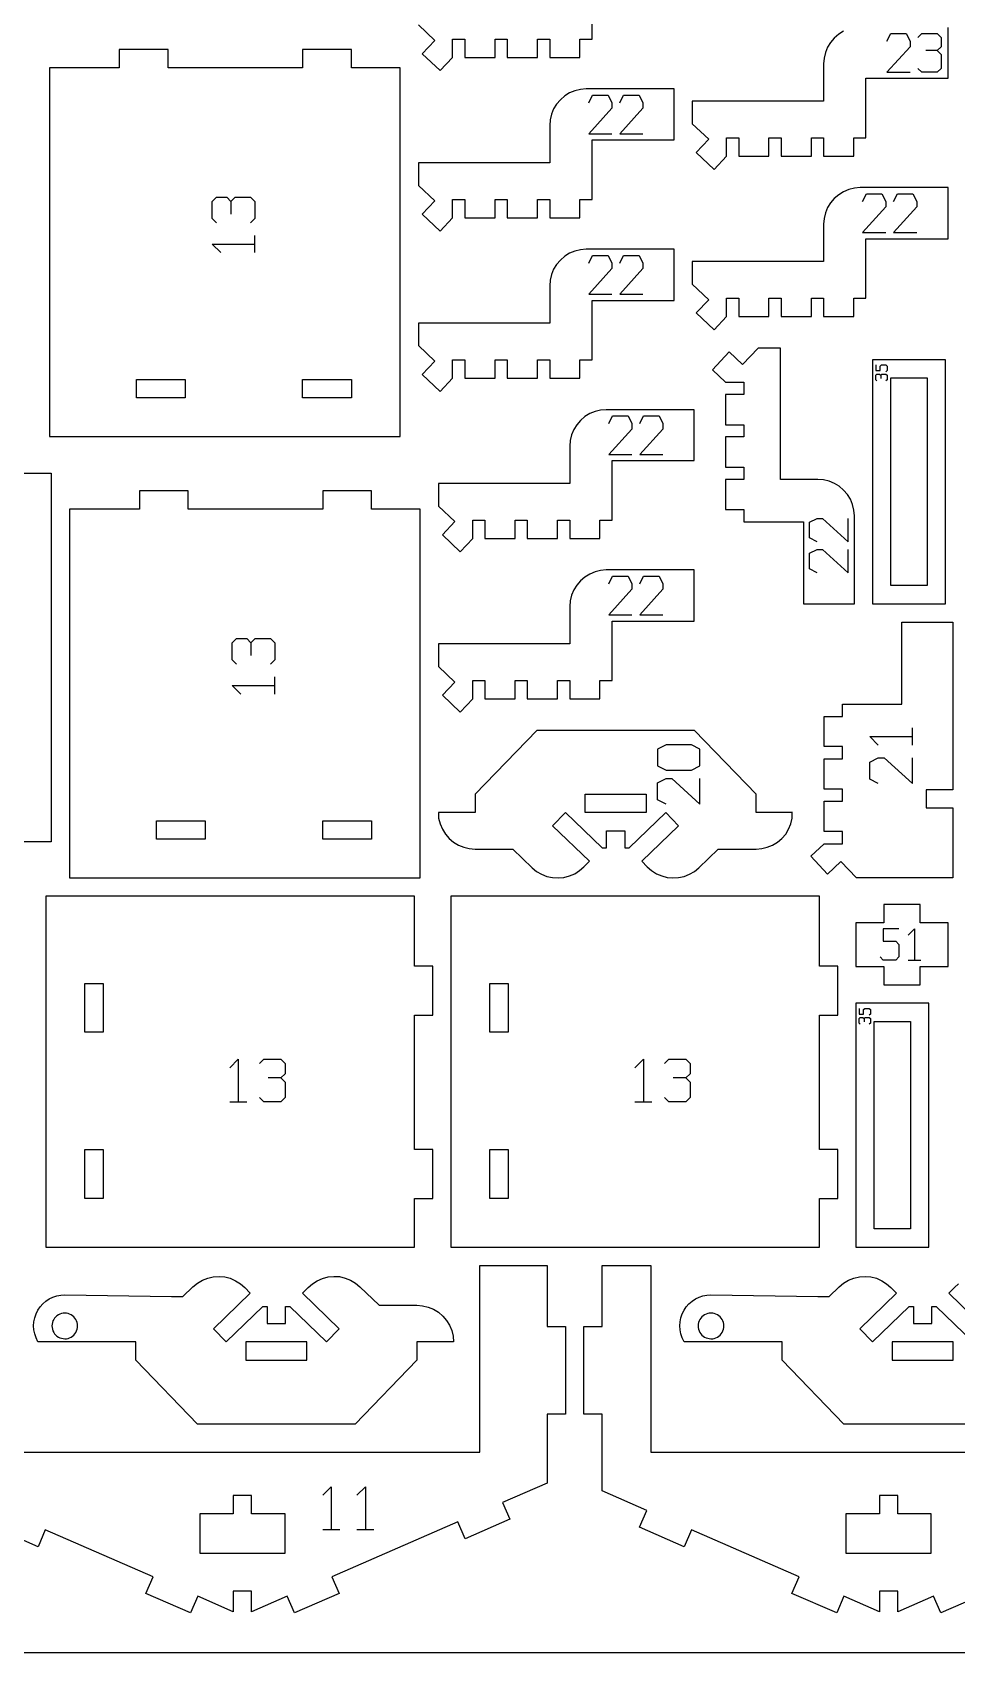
# Model space of a CAD drawing. Header units: millimetres. Extents: x 0 to 450, y 0 to 450.
# Drawn here: x 128.1 to 279.8, y 0 to 265.7 of the extents above; entities that cross this region are included whole.
import ezdxf

# ---------------------------------------------------------------- set-up
doc = ezdxf.new("R2010")
doc.units = ezdxf.units.MM
for name, color, linetype in [('CUT', 1, 'Continuous'), ('ENGRAVE', 5, 'Continuous'), ('SHEET', 8, 'Continuous')]:
    doc.layers.add(name, color=color, linetype=linetype)

msp = doc.modelspace()

# ---------------------------------------------------------------- linework, layer by layer
at = {"layer": 'CUT'}
for p, q in [((219.96, 264.61), (219.96, 274.36)), ((191.46, 266.92), (194.17, 264.35)), ((261.23, 265.88), (260.43, 265.39)), ((278.37, 258.17), (278.37, 266.53)), ((194.17, 264.35), (192.1, 262.18)), ((197.07, 264.61), (199.07, 264.61)), ((197.07, 261.61), (197.07, 264.61)), ((199.07, 264.61), (199.07, 261.61)), ((204.03, 261.61), (204.03, 264.61)), ((204.03, 264.61), (206.03, 264.61)), ((206.03, 264.61), (206.03, 261.61)), ((211, 264.61), (213, 264.61)), ((211, 261.61), (211, 264.61)), ((213, 264.61), (213, 261.61)), ((217.96, 264.61), (219.96, 264.61)), ((217.96, 261.61), (217.96, 264.61)), ((258.61, 263.26), (258.25, 262.39)), ((259.1, 264.06), (258.61, 263.26)), ((259.71, 264.78), (259.1, 264.06)), ((260.43, 265.39), (259.71, 264.78)), ((150.37, 262.9), (142.37, 262.9)), ((142.37, 262.9), (142.37, 259.89)), ((150.37, 259.89), (150.37, 262.9)), ((180.46, 262.9), (172.45, 262.9)), ((172.45, 262.9), (172.45, 259.89)), ((180.46, 259.89), (180.46, 262.9)), ((192.1, 262.18), (195.01, 259.43)), ((195.01, 259.43), (197.07, 261.61)), ((199.07, 261.61), (204.03, 261.61)), ((206.03, 261.61), (211, 261.61)), ((213, 261.61), (217.96, 261.61)), ((258.03, 261.47), (257.95, 260.53)), ((257.95, 260.53), (257.95, 254.42)), ((258.25, 262.39), (258.03, 261.47)), ((142.37, 259.89), (130.9, 259.89)), ((130.9, 259.89), (130.9, 199.42)), ((172.45, 259.89), (150.37, 259.89)), ((188.46, 259.89), (180.46, 259.89)), ((188.46, 199.42), (188.46, 259.89)), ((264.91, 248.42), (264.91, 258.17)), ((264.91, 258.17), (278.37, 258.17)), ((215.47, 255.28), (214.75, 254.67)), ((216.27, 255.77), (215.47, 255.28)), ((217.14, 256.13), (216.27, 255.77)), ((218.06, 256.35), (217.14, 256.13)), ((219, 256.43), (218.06, 256.35)), ((233.41, 256.43), (219, 256.43)), ((233.41, 248.06), (233.41, 256.43)), ((213.65, 253.15), (213.29, 252.28)), ((214.14, 253.95), (213.65, 253.15)), ((214.75, 254.67), (214.14, 253.95)), ((236.41, 254.42), (236.41, 250.73)), ((257.95, 254.42), (236.41, 254.42)), ((213.07, 251.36), (213, 250.42)), ((213, 250.42), (213, 244.31)), ((213.29, 252.28), (213.07, 251.36)), ((236.41, 250.73), (239.12, 248.17)), ((219.96, 248.06), (233.41, 248.06)), ((219.96, 238.31), (219.96, 248.06)), ((239.12, 248.17), (237.06, 245.99)), ((242.03, 245.42), (242.03, 248.42)), ((242.03, 248.42), (244.03, 248.42)), ((244.03, 248.42), (244.03, 245.42)), ((248.99, 245.42), (248.99, 248.42)), ((248.99, 248.42), (250.99, 248.42)), ((250.99, 248.42), (250.99, 245.42)), ((255.95, 245.42), (255.95, 248.42)), ((255.95, 248.42), (257.95, 248.42)), ((257.95, 248.42), (257.95, 245.42)), ((262.91, 245.42), (262.91, 248.42)), ((262.91, 248.42), (264.91, 248.42)), ((237.06, 245.99), (239.97, 243.24)), ((239.97, 243.24), (242.03, 245.42)), ((244.03, 245.42), (248.99, 245.42)), ((250.99, 245.42), (255.95, 245.42)), ((257.95, 245.42), (262.91, 245.42)), ((213, 244.31), (191.46, 244.31)), ((191.46, 244.31), (191.46, 240.62)), ((191.46, 240.62), (194.17, 238.06)), ((261.23, 239.58), (260.43, 239.09)), ((262.1, 239.94), (261.23, 239.58)), ((263.01, 240.16), (262.1, 239.94)), ((263.95, 240.24), (263.01, 240.16)), ((278.37, 240.24), (263.95, 240.24)), ((278.37, 231.87), (278.37, 240.24)), ((194.17, 238.06), (192.1, 235.88)), ((197.07, 238.31), (199.07, 238.31)), ((197.07, 235.31), (197.07, 238.31)), ((199.07, 238.31), (199.07, 235.31)), ((204.03, 238.31), (206.04, 238.31)), ((204.03, 235.31), (204.03, 238.31)), ((206.04, 238.31), (206.04, 235.31)), ((211, 238.31), (213, 238.31)), ((211, 235.31), (211, 238.31)), ((213, 238.31), (213, 235.31)), ((217.96, 238.31), (219.96, 238.31)), ((217.96, 235.31), (217.96, 238.31)), ((258.61, 236.96), (258.25, 236.09)), ((259.1, 237.76), (258.61, 236.96)), ((259.71, 238.48), (259.1, 237.76)), ((260.43, 239.09), (259.71, 238.48)), ((192.1, 235.88), (195.01, 233.13)), ((195.01, 233.13), (197.07, 235.31)), ((199.07, 235.31), (204.03, 235.31)), ((206.04, 235.31), (211, 235.31)), ((213, 235.31), (217.96, 235.31)), ((258.03, 235.18), (257.95, 234.24)), ((257.95, 234.24), (257.95, 228.12)), ((258.25, 236.09), (258.03, 235.18)), ((264.91, 231.87), (278.37, 231.87)), ((264.91, 222.12), (264.91, 231.87)), ((215.47, 228.98), (214.75, 228.37)), ((216.27, 229.48), (215.47, 228.98)), ((217.14, 229.84), (216.27, 229.48)), ((218.06, 230.06), (217.14, 229.84)), ((219, 230.13), (218.06, 230.06)), ((233.41, 230.13), (219, 230.13)), ((233.41, 221.76), (233.41, 230.13)), ((213.29, 225.98), (213.07, 225.07)), ((213.65, 226.85), (213.29, 225.98)), ((214.14, 227.66), (213.65, 226.85)), ((214.75, 228.37), (214.14, 227.66)), ((257.95, 228.12), (236.41, 228.12)), ((236.41, 228.12), (236.41, 224.44)), ((213.07, 225.07), (213, 224.13)), ((213, 224.13), (213, 218.02)), ((236.41, 224.44), (239.12, 221.87)), ((219.96, 221.76), (233.41, 221.76)), ((219.96, 212.01), (219.96, 221.76)), ((239.12, 221.87), (237.06, 219.69)), ((242.03, 222.12), (244.03, 222.12)), ((242.03, 219.12), (242.03, 222.12)), ((244.03, 222.12), (244.03, 219.12)), ((248.99, 222.12), (250.99, 222.12)), ((248.99, 219.12), (248.99, 222.12)), ((250.99, 222.12), (250.99, 219.12)), ((255.95, 222.12), (257.95, 222.12)), ((255.95, 219.12), (255.95, 222.12)), ((257.95, 222.12), (257.95, 219.12)), ((262.91, 222.12), (264.91, 222.12)), ((262.91, 219.12), (262.91, 222.12)), ((213, 218.02), (191.46, 218.02)), ((191.46, 218.02), (191.46, 214.33)), ((237.06, 219.69), (239.97, 216.94)), ((239.97, 216.94), (242.03, 219.12)), ((244.03, 219.12), (248.99, 219.12)), ((250.99, 219.12), (255.95, 219.12)), ((257.95, 219.12), (262.91, 219.12)), ((191.46, 214.33), (194.17, 211.76)), ((242.45, 213.29), (239.7, 210.39)), ((244.63, 211.23), (242.45, 213.29)), ((247.2, 213.94), (244.63, 211.23)), ((250.89, 213.94), (247.2, 213.94)), ((250.89, 192.4), (250.89, 213.94)), ((194.17, 211.76), (192.1, 209.58)), ((197.07, 212.01), (199.07, 212.01)), ((197.07, 209.01), (197.07, 212.01)), ((199.07, 212.01), (199.07, 209.01)), ((204.03, 212.01), (206.04, 212.01)), ((204.03, 209.01), (204.03, 212.01)), ((206.04, 212.01), (206.04, 209.01)), ((211, 212.01), (213, 212.01)), ((211, 209.01), (211, 212.01)), ((213, 212.01), (213, 209.01)), ((217.96, 212.01), (219.96, 212.01)), ((217.96, 209.01), (217.96, 212.01)), ((239.7, 210.39), (241.88, 208.33)), ((277.97, 212.03), (266, 212.03)), ((266, 212.03), (266, 171.99)), ((277.97, 171.99), (277.97, 212.03)), ((145.18, 208.8), (153.18, 208.8)), ((145.18, 205.8), (145.18, 208.8)), ((153.18, 208.8), (153.18, 205.8)), ((172.45, 208.8), (180.46, 208.8)), ((172.45, 205.8), (172.45, 208.8)), ((180.46, 208.8), (180.46, 205.8)), ((192.1, 209.58), (195.01, 206.83)), ((195.01, 206.83), (197.07, 209.01)), ((199.07, 209.01), (204.03, 209.01)), ((206.04, 209.01), (211, 209.01)), ((213, 209.01), (217.96, 209.01)), ((241.88, 208.33), (244.88, 208.33)), ((244.88, 208.33), (244.88, 206.33)), ((269, 209.03), (274.97, 209.03)), ((269, 174.99), (269, 209.03)), ((274.97, 209.03), (274.97, 174.99)), ((153.18, 205.8), (145.18, 205.8)), ((180.46, 205.8), (172.45, 205.8)), ((241.88, 206.33), (241.88, 201.36)), ((244.88, 206.33), (241.88, 206.33)), ((218.05, 202.08), (217.44, 201.36)), ((218.76, 202.69), (218.05, 202.08)), ((219.57, 203.18), (218.76, 202.69)), ((220.44, 203.54), (219.57, 203.18)), ((221.35, 203.76), (220.44, 203.54)), ((222.29, 203.83), (221.35, 203.76)), ((236.7, 203.83), (222.29, 203.83)), ((236.7, 195.47), (236.7, 203.83)), ((130.9, 199.42), (188.46, 199.42)), ((216.58, 199.69), (216.36, 198.77)), ((216.94, 200.56), (216.58, 199.69)), ((217.44, 201.36), (216.94, 200.56)), ((241.88, 201.36), (244.88, 201.36)), ((241.88, 199.36), (241.88, 194.4)), ((244.88, 199.36), (241.88, 199.36)), ((244.88, 201.36), (244.88, 199.36)), ((216.36, 198.77), (216.29, 197.83)), ((216.29, 197.83), (216.29, 191.72)), ((223.25, 195.47), (236.7, 195.47)), ((223.25, 185.72), (223.25, 195.47)), ((241.88, 194.4), (244.88, 194.4)), ((244.88, 194.4), (244.88, 192.4)), ((123.19, 193.42), (131.19, 193.42)), ((131.19, 193.42), (131.19, 132.95)), ((216.29, 191.72), (194.75, 191.72)), ((194.75, 191.72), (194.75, 188.03)), ((241.88, 192.4), (241.88, 187.44)), ((244.88, 192.4), (241.88, 192.4)), ((257, 192.4), (250.89, 192.4)), ((257.94, 192.33), (257, 192.4)), ((258.85, 192.11), (257.94, 192.33)), ((259.72, 191.75), (258.85, 192.11)), ((260.53, 191.26), (259.72, 191.75)), ((153.66, 190.5), (145.66, 190.5)), ((145.66, 190.5), (145.66, 187.5)), ((153.66, 187.5), (153.66, 190.5)), ((183.75, 190.5), (175.75, 190.5)), ((175.75, 190.5), (175.75, 187.5)), ((183.75, 187.5), (183.75, 190.5)), ((261.24, 190.64), (260.53, 191.26)), ((261.85, 189.93), (261.24, 190.64)), ((262.35, 189.13), (261.85, 189.93)), ((262.71, 188.26), (262.35, 189.13)), ((145.66, 187.5), (134.19, 187.5)), ((134.19, 187.5), (134.19, 127.03)), ((175.75, 187.5), (153.66, 187.5)), ((191.75, 187.5), (183.75, 187.5)), ((191.75, 127.03), (191.75, 187.5)), ((194.75, 188.03), (197.46, 185.47)), ((241.88, 187.44), (244.88, 187.44)), ((244.88, 187.44), (244.88, 185.44)), ((262.93, 187.34), (262.71, 188.26)), ((263, 186.4), (262.93, 187.34)), ((263, 171.99), (263, 186.4)), ((197.46, 185.47), (195.4, 183.29)), ((200.37, 185.72), (202.37, 185.72)), ((200.37, 182.72), (200.37, 185.72)), ((202.37, 185.72), (202.37, 182.72)), ((207.33, 185.72), (209.33, 185.72)), ((207.33, 182.72), (207.33, 185.72)), ((209.33, 185.72), (209.33, 182.72)), ((214.29, 185.72), (216.29, 185.72)), ((214.29, 182.72), (214.29, 185.72)), ((216.29, 185.72), (216.29, 182.72)), ((221.25, 185.72), (223.25, 185.72)), ((221.25, 182.72), (221.25, 185.72)), ((244.88, 185.44), (254.63, 185.44)), ((254.63, 185.44), (254.63, 171.99)), ((195.4, 183.29), (198.3, 180.54)), ((198.3, 180.54), (200.37, 182.72)), ((202.37, 182.72), (207.33, 182.72)), ((209.33, 182.72), (214.29, 182.72)), ((216.29, 182.72), (221.25, 182.72)), ((218.05, 175.78), (217.44, 175.06)), ((218.76, 176.39), (218.05, 175.78)), ((219.57, 176.88), (218.76, 176.39)), ((220.44, 177.24), (219.57, 176.88)), ((221.35, 177.46), (220.44, 177.24)), ((222.29, 177.54), (221.35, 177.46)), ((236.7, 177.54), (222.29, 177.54)), ((236.7, 169.17), (236.7, 177.54)), ((216.58, 173.39), (216.36, 172.48)), ((216.94, 174.26), (216.58, 173.39)), ((217.44, 175.06), (216.94, 174.26)), ((274.97, 174.99), (269, 174.99)), ((216.36, 172.48), (216.29, 171.54)), ((216.29, 171.54), (216.29, 165.42)), ((254.63, 171.99), (263, 171.99)), ((266, 171.99), (277.97, 171.99)), ((223.25, 169.17), (236.7, 169.17)), ((223.25, 159.42), (223.25, 169.17)), ((270.8, 168.99), (279.17, 168.99)), ((270.8, 155.53), (270.8, 168.99)), ((279.17, 168.99), (279.17, 141.51)), ((216.29, 165.42), (194.75, 165.42)), ((194.75, 165.42), (194.75, 161.74)), ((194.75, 161.74), (197.46, 159.17)), ((200.37, 159.42), (202.37, 159.42)), ((200.37, 156.42), (200.37, 159.42)), ((202.37, 159.42), (202.37, 156.42)), ((207.33, 159.42), (209.33, 159.42)), ((207.33, 156.42), (207.33, 159.42)), ((209.33, 159.42), (209.33, 156.42)), ((214.29, 159.42), (216.29, 159.42)), ((214.29, 156.42), (214.29, 159.42)), ((216.29, 159.42), (216.29, 156.42)), ((221.25, 159.42), (223.25, 159.42)), ((221.25, 156.42), (221.25, 159.42)), ((197.46, 159.17), (195.4, 156.99)), ((195.4, 156.99), (198.3, 154.24)), ((198.3, 154.24), (200.37, 156.42)), ((202.37, 156.42), (207.33, 156.42)), ((209.33, 156.42), (214.29, 156.42)), ((216.29, 156.42), (221.25, 156.42)), ((261.05, 155.53), (270.8, 155.53)), ((261.05, 153.53), (261.05, 155.53)), ((258.05, 153.53), (261.05, 153.53)), ((258.05, 148.57), (258.05, 153.53)), ((210.87, 151.24), (200.75, 140.77)), ((236.75, 151.24), (210.87, 151.24)), ((246.87, 140.77), (236.75, 151.24)), ((261.05, 148.57), (258.05, 148.57)), ((258.05, 146.57), (261.05, 146.57)), ((258.05, 141.61), (258.05, 146.57)), ((261.05, 146.57), (261.05, 148.57)), ((261.05, 141.61), (258.05, 141.61)), ((261.05, 139.61), (261.05, 141.61)), ((279.17, 141.51), (274.8, 141.51)), ((274.8, 141.51), (274.8, 138.51)), ((200.75, 140.77), (200.75, 137.77)), ((218.81, 140.77), (228.81, 140.77)), ((218.81, 137.77), (218.81, 140.77)), ((228.81, 140.77), (228.81, 137.77)), ((246.87, 137.77), (246.87, 140.77)), ((258.05, 139.61), (261.05, 139.61)), ((258.05, 134.65), (258.05, 139.61)), ((274.8, 138.51), (279.17, 138.51)), ((279.17, 138.51), (279.17, 127.03)), ((148.47, 136.41), (156.47, 136.41)), ((148.47, 133.41), (148.47, 136.41)), ((156.47, 136.41), (156.47, 133.41)), ((175.75, 136.41), (183.75, 136.41)), ((175.75, 133.41), (175.75, 136.41)), ((183.75, 136.41), (183.75, 133.41)), ((200.75, 137.77), (194.75, 137.77)), ((194.75, 137.77), (194.75, 136.83)), ((194.75, 136.83), (195.04, 135.91)), ((195.04, 135.91), (195.4, 135.04)), ((213.49, 135.61), (215.58, 137.77)), ((219.51, 129.8), (213.49, 135.61)), ((215.58, 137.77), (221.6, 131.96)), ((228.81, 137.77), (218.81, 137.77)), ((226.02, 131.96), (232.04, 137.77)), ((234.13, 135.61), (228.11, 129.8)), ((232.04, 137.77), (234.13, 135.61)), ((252.87, 137.77), (246.87, 137.77)), ((252.22, 135.04), (252.58, 135.91)), ((252.58, 135.91), (252.8, 136.83)), ((252.8, 136.83), (252.8, 137.77)), ((131.19, 132.95), (70.35, 132.95)), ((156.47, 133.41), (148.47, 133.41)), ((183.75, 133.41), (175.75, 133.41)), ((195.4, 135.04), (195.9, 134.24)), ((195.9, 134.24), (196.51, 133.52)), ((196.51, 133.52), (197.22, 132.91)), ((197.22, 132.91), (198.03, 132.42)), ((222.31, 134.77), (225.31, 134.77)), ((222.31, 131.96), (222.31, 134.77)), ((225.31, 134.77), (225.31, 131.96)), ((249.59, 132.42), (250.4, 132.91)), ((250.4, 132.91), (251.11, 133.52)), ((251.11, 133.52), (251.73, 134.24)), ((251.73, 134.24), (252.22, 135.04)), ((261.05, 134.65), (258.05, 134.65)), ((261.05, 132.65), (261.05, 134.65)), ((198.03, 132.42), (198.9, 132.06)), ((198.9, 132.06), (199.81, 131.84)), ((199.81, 131.84), (200.75, 131.77)), ((200.75, 131.77), (206.96, 131.77)), ((206.96, 131.77), (210.12, 128.71)), ((221.6, 131.96), (222.31, 131.96)), ((225.31, 131.96), (226.02, 131.96)), ((237.5, 128.71), (240.66, 131.77)), ((240.66, 131.77), (246.87, 131.77)), ((246.87, 131.77), (247.81, 131.84)), ((247.81, 131.84), (248.72, 132.06)), ((248.72, 132.06), (249.59, 132.42)), ((255.87, 130.59), (258.05, 132.65)), ((258.62, 127.68), (255.87, 130.59)), ((258.05, 132.65), (261.05, 132.65)), ((210.12, 128.71), (210.85, 128.12)), ((210.85, 128.12), (211.66, 127.64)), ((211.66, 127.64), (212.54, 127.29)), ((216.24, 127.36), (217.11, 127.73)), ((217.11, 127.73), (217.9, 128.24)), ((217.9, 128.24), (218.61, 128.86)), ((218.61, 128.86), (219.51, 129.8)), ((228.11, 129.8), (229.01, 128.86)), ((229.01, 128.86), (229.72, 128.24)), ((229.72, 128.24), (230.51, 127.73)), ((230.51, 127.73), (231.38, 127.36)), ((235.08, 127.29), (235.96, 127.64)), ((235.96, 127.64), (236.77, 128.12)), ((236.77, 128.12), (237.5, 128.71)), ((260.8, 129.74), (258.62, 127.68)), ((263.36, 127.03), (260.8, 129.74)), ((134.19, 127.03), (191.75, 127.03)), ((212.54, 127.29), (213.46, 127.09)), ((213.46, 127.09), (214.4, 127.03)), ((214.4, 127.03), (215.33, 127.12)), ((215.33, 127.12), (216.24, 127.36)), ((231.38, 127.36), (232.29, 127.12)), ((232.29, 127.12), (233.22, 127.03)), ((233.22, 127.03), (234.16, 127.09)), ((234.16, 127.09), (235.08, 127.29)), ((279.17, 127.03), (263.36, 127.03)), ((130.32, 124.03), (130.32, 66.48)), ((190.8, 124.03), (130.32, 124.03)), ((190.8, 112.56), (190.8, 124.03)), ((196.8, 124.03), (196.8, 66.48)), ((257.27, 124.03), (196.8, 124.03)), ((257.27, 112.56), (257.27, 124.03)), ((273.82, 122.7), (267.82, 122.7)), ((267.82, 122.7), (267.82, 119.7)), ((273.82, 119.7), (273.82, 122.7)), ((267.82, 119.7), (263.27, 119.7)), ((263.27, 119.7), (263.27, 112.52)), ((278.37, 119.7), (273.82, 119.7)), ((278.37, 112.52), (278.37, 119.7)), ((193.8, 112.56), (190.8, 112.56)), ((193.8, 104.56), (193.8, 112.56)), ((260.27, 112.56), (257.27, 112.56)), ((260.27, 104.56), (260.27, 112.56)), ((263.27, 112.52), (267.82, 112.52)), ((267.82, 112.52), (267.82, 109.52)), ((273.82, 112.52), (278.37, 112.52)), ((273.82, 109.52), (273.82, 112.52)), ((136.71, 101.75), (136.71, 109.75)), ((136.71, 109.75), (139.71, 109.75)), ((139.71, 109.75), (139.71, 101.75)), ((203.18, 101.75), (203.18, 109.75)), ((203.18, 109.75), (206.18, 109.75)), ((206.18, 109.75), (206.18, 101.75)), ((267.82, 109.52), (273.82, 109.52)), ((275.24, 106.52), (263.27, 106.52)), ((263.27, 106.52), (263.27, 66.48)), ((275.24, 66.48), (275.24, 106.52)), ((190.8, 82.48), (190.8, 104.56)), ((190.8, 104.56), (193.8, 104.56)), ((257.27, 82.48), (257.27, 104.56)), ((257.27, 104.56), (260.27, 104.56)), ((139.71, 101.75), (136.71, 101.75)), ((206.18, 101.75), (203.18, 101.75)), ((266.27, 103.52), (272.24, 103.52)), ((266.27, 69.48), (266.27, 103.52)), ((272.24, 103.52), (272.24, 69.48)), ((136.71, 74.48), (136.71, 82.48)), ((136.71, 82.48), (139.71, 82.48)), ((139.71, 82.48), (139.71, 74.48)), ((193.8, 82.48), (190.8, 82.48)), ((193.8, 74.48), (193.8, 82.48)), ((203.18, 74.48), (203.18, 82.48)), ((203.18, 82.48), (206.18, 82.48)), ((206.18, 82.48), (206.18, 74.48)), ((260.27, 82.48), (257.27, 82.48)), ((260.27, 74.48), (260.27, 82.48)), ((139.71, 74.48), (136.71, 74.48)), ((190.8, 66.48), (190.8, 74.48)), ((190.8, 74.48), (193.8, 74.48)), ((206.18, 74.48), (203.18, 74.48)), ((257.27, 66.48), (257.27, 74.48)), ((257.27, 74.48), (260.27, 74.48)), ((272.24, 69.48), (266.27, 69.48)), ((130.32, 66.48), (190.8, 66.48)), ((196.8, 66.48), (257.27, 66.48)), ((263.27, 66.48), (275.24, 66.48)), ((156, 61.08), (156.88, 61.43)), ((156.88, 61.43), (157.8, 61.63)), ((157.8, 61.63), (158.74, 61.69)), ((158.74, 61.69), (159.68, 61.65)), ((159.68, 61.65), (160.59, 61.4)), ((160.59, 61.4), (161.45, 60.99)), ((174.86, 60.99), (175.72, 61.36)), ((175.72, 61.36), (176.63, 61.6)), ((176.63, 61.6), (177.57, 61.69)), ((177.57, 61.69), (178.51, 61.69)), ((178.51, 61.69), (179.43, 61.43)), ((179.43, 61.43), (180.3, 61.08)), ((201.52, 32.89), (201.52, 63.48)), ((201.52, 63.48), (212.61, 63.48)), ((212.61, 63.48), (212.61, 53.47)), ((221.61, 53.47), (221.61, 63.48)), ((221.61, 63.48), (229.58, 63.48)), ((229.58, 63.48), (229.58, 32.89)), ((262.06, 61.08), (262.93, 61.43)), ((262.93, 61.43), (263.85, 61.63)), ((263.85, 61.63), (264.79, 61.69)), ((264.79, 61.69), (265.73, 61.65)), ((265.73, 61.65), (266.64, 61.4)), ((266.64, 61.4), (267.5, 60.99)), ((131.46, 58.29), (132.1, 58.51)), ((132.1, 58.51), (132.75, 58.64)), ((132.75, 58.64), (133.42, 58.68)), ((133.42, 58.68), (150.96, 58.41)), ((152.82, 58.41), (154.46, 60)), ((154.46, 60), (155.19, 60.6)), ((155.19, 60.6), (156, 61.08)), ((163.85, 58.92), (157.84, 53.11)), ((161.45, 60.99), (162.25, 60.48)), ((162.25, 60.48), (162.95, 59.86)), ((162.95, 59.86), (163.85, 58.92)), ((172.45, 58.92), (173.36, 59.86)), ((178.47, 53.11), (172.45, 58.92)), ((173.36, 59.86), (174.06, 60.48)), ((174.06, 60.48), (174.86, 60.99)), ((180.3, 61.08), (181.11, 60.6)), ((181.11, 60.6), (181.84, 60)), ((181.84, 60), (185, 56.95)), ((237.52, 58.29), (238.15, 58.51)), ((238.15, 58.51), (238.8, 58.64)), ((238.8, 58.64), (239.47, 58.68)), ((239.47, 58.68), (257.02, 58.41)), ((258.87, 58.41), (260.52, 60)), ((260.52, 60), (261.24, 60.6)), ((261.24, 60.6), (262.06, 61.08)), ((269.91, 58.92), (263.89, 53.11)), ((267.5, 60.99), (268.3, 60.48)), ((268.3, 60.48), (269, 59.86)), ((269, 59.86), (269.91, 58.92)), ((278.51, 58.92), (279.41, 59.86)), ((284.52, 53.11), (278.51, 58.92)), ((279.41, 59.86), (280.11, 60.48)), ((128.7, 55.53), (128.99, 56.13)), ((128.99, 56.13), (129.36, 56.68)), ((129.36, 56.68), (129.8, 57.19)), ((129.8, 57.19), (130.31, 57.63)), ((130.31, 57.63), (130.86, 58)), ((130.86, 58), (131.46, 58.29)), ((150.96, 58.41), (152.82, 58.41)), ((159.92, 50.95), (165.94, 56.76)), ((165.94, 56.76), (166.65, 56.76)), ((166.65, 56.76), (166.65, 53.95)), ((169.65, 53.95), (169.65, 56.76)), ((169.65, 56.76), (170.37, 56.76)), ((170.37, 56.76), (176.38, 50.95)), ((185, 56.95), (191.21, 56.95)), ((191.21, 56.95), (192.15, 56.88)), ((192.15, 56.88), (193.07, 56.66)), ((193.07, 56.66), (193.94, 56.3)), ((193.94, 56.3), (194.74, 55.81)), ((194.74, 55.81), (195.46, 55.19)), ((234.75, 55.53), (235.05, 56.13)), ((235.05, 56.13), (235.42, 56.68)), ((235.42, 56.68), (235.86, 57.19)), ((235.86, 57.19), (236.36, 57.63)), ((236.36, 57.63), (236.92, 58)), ((236.92, 58), (237.52, 58.29)), ((257.02, 58.41), (258.87, 58.41)), ((265.98, 50.95), (271.99, 56.76)), ((271.99, 56.76), (272.71, 56.76)), ((272.71, 56.76), (272.71, 53.95)), ((275.71, 53.95), (275.71, 56.76)), ((275.71, 56.76), (276.42, 56.76)), ((276.42, 56.76), (282.44, 50.95)), ((128.31, 53.57), (128.35, 54.24)), ((128.35, 52.91), (128.31, 53.57)), ((128.35, 54.24), (128.48, 54.89)), ((128.48, 54.89), (128.7, 55.53)), ((131.33, 53.85), (131.31, 53.57)), ((131.31, 53.57), (131.33, 53.3)), ((131.39, 54.12), (131.33, 53.85)), ((131.33, 53.3), (131.39, 53.03)), ((131.47, 54.38), (131.39, 54.12)), ((131.6, 54.62), (131.47, 54.38)), ((131.75, 54.85), (131.6, 54.62)), ((131.93, 55.06), (131.75, 54.85)), ((132.14, 55.24), (131.93, 55.06)), ((132.37, 55.39), (132.14, 55.24)), ((132.61, 55.52), (132.37, 55.39)), ((132.87, 55.6), (132.61, 55.52)), ((133.14, 55.68), (132.87, 55.6)), ((133.42, 55.68), (133.14, 55.68)), ((133.69, 55.66), (133.42, 55.68)), ((133.96, 55.6), (133.69, 55.66)), ((134.22, 55.52), (133.96, 55.6)), ((134.47, 55.39), (134.22, 55.52)), ((134.7, 55.24), (134.47, 55.39)), ((134.91, 55.06), (134.7, 55.24)), ((135.09, 54.85), (134.91, 55.06)), ((135.24, 54.62), (135.09, 54.85)), ((135.36, 54.38), (135.24, 54.62)), ((135.45, 54.12), (135.36, 54.38)), ((135.5, 53.85), (135.45, 54.12)), ((135.45, 53.03), (135.5, 53.3)), ((135.52, 53.57), (135.5, 53.85)), ((135.5, 53.3), (135.52, 53.57)), ((166.65, 53.95), (169.65, 53.95)), ((195.46, 55.19), (196.07, 54.48)), ((196.07, 54.48), (196.56, 53.67)), ((196.56, 53.67), (196.92, 52.8)), ((212.61, 53.47), (215.61, 53.47)), ((215.61, 53.47), (215.61, 39.12)), ((218.61, 39.12), (218.61, 53.47)), ((218.61, 53.47), (221.61, 53.47)), ((234.36, 53.57), (234.4, 54.24)), ((234.4, 52.91), (234.36, 53.57)), ((234.4, 54.24), (234.53, 54.89)), ((234.53, 54.89), (234.75, 55.53)), ((237.39, 53.85), (237.37, 53.57)), ((237.37, 53.57), (237.39, 53.3)), ((237.44, 54.12), (237.39, 53.85)), ((237.39, 53.3), (237.44, 53.03)), ((237.53, 54.38), (237.44, 54.12)), ((237.65, 54.62), (237.53, 54.38)), ((237.8, 54.85), (237.65, 54.62)), ((237.98, 55.06), (237.8, 54.85)), ((238.19, 55.24), (237.98, 55.06)), ((238.42, 55.39), (238.19, 55.24)), ((238.67, 55.52), (238.42, 55.39)), ((238.93, 55.6), (238.67, 55.52)), ((239.2, 55.68), (238.93, 55.6)), ((239.47, 55.68), (239.2, 55.68)), ((239.75, 55.66), (239.47, 55.68)), ((240.02, 55.6), (239.75, 55.66)), ((240.28, 55.52), (240.02, 55.6)), ((240.52, 55.39), (240.28, 55.52)), ((240.75, 55.24), (240.52, 55.39)), ((240.96, 55.06), (240.75, 55.24)), ((241.14, 54.85), (240.96, 55.06)), ((241.29, 54.62), (241.14, 54.85)), ((241.41, 54.38), (241.29, 54.62)), ((241.5, 54.12), (241.41, 54.38)), ((241.56, 53.85), (241.5, 54.12)), ((241.5, 53.03), (241.56, 53.3)), ((241.57, 53.57), (241.56, 53.85)), ((241.56, 53.3), (241.57, 53.57)), ((272.71, 53.95), (275.71, 53.95)), ((128.48, 52.25), (128.35, 52.91)), ((128.7, 51.62), (128.48, 52.25)), ((128.99, 50.95), (128.7, 51.62)), ((129.04, 50.95), (128.99, 50.95)), ((145.09, 50.95), (129.04, 50.95)), ((131.39, 53.03), (131.47, 52.77)), ((131.47, 52.77), (131.6, 52.52)), ((131.6, 52.52), (131.75, 52.29)), ((131.75, 52.29), (131.93, 52.08)), ((131.93, 52.08), (132.14, 51.9)), ((132.14, 51.9), (132.37, 51.75)), ((132.37, 51.75), (132.61, 51.63)), ((132.61, 51.63), (132.87, 51.54)), ((132.87, 51.54), (133.14, 51.49)), ((133.14, 51.49), (133.42, 51.47)), ((133.42, 51.47), (133.69, 51.47)), ((133.69, 51.47), (133.96, 51.52)), ((133.96, 51.52), (134.22, 51.63)), ((134.22, 51.63), (134.47, 51.75)), ((134.47, 51.75), (134.7, 51.9)), ((134.7, 51.9), (134.91, 52.08)), ((134.91, 52.08), (135.09, 52.29)), ((135.09, 52.29), (135.24, 52.52)), ((135.24, 52.52), (135.36, 52.77)), ((135.36, 52.77), (135.45, 53.03)), ((145.09, 47.95), (145.09, 50.95)), ((157.84, 53.11), (159.92, 50.95)), ((163.15, 50.95), (163.15, 47.95)), ((173.15, 50.95), (163.15, 50.95)), ((173.15, 47.95), (173.15, 50.95)), ((176.38, 50.95), (178.47, 53.11)), ((191.21, 50.95), (191.21, 47.95)), ((197.21, 50.95), (191.21, 50.95)), ((196.92, 52.8), (197.14, 51.89)), ((197.14, 51.89), (197.21, 50.95)), ((234.53, 52.25), (234.4, 52.91)), ((234.75, 51.62), (234.53, 52.25)), ((235.05, 50.95), (234.75, 51.62)), ((235.09, 50.95), (235.05, 50.95)), ((251.15, 50.95), (235.09, 50.95)), ((237.44, 53.03), (237.53, 52.77)), ((237.53, 52.77), (237.65, 52.52)), ((237.65, 52.52), (237.8, 52.29)), ((237.8, 52.29), (237.98, 52.08)), ((237.98, 52.08), (238.19, 51.9)), ((238.19, 51.9), (238.42, 51.75)), ((238.42, 51.75), (238.67, 51.63)), ((238.67, 51.63), (238.93, 51.54)), ((238.93, 51.54), (239.2, 51.49)), ((239.2, 51.49), (239.47, 51.47)), ((239.47, 51.47), (239.75, 51.47)), ((239.75, 51.47), (240.01, 51.52)), ((240.01, 51.52), (240.28, 51.63)), ((240.28, 51.63), (240.52, 51.75)), ((240.52, 51.75), (240.75, 51.9)), ((240.75, 51.9), (240.96, 52.08)), ((240.96, 52.08), (241.14, 52.29)), ((241.14, 52.29), (241.29, 52.52)), ((241.29, 52.52), (241.41, 52.77)), ((241.41, 52.77), (241.5, 53.03)), ((251.15, 47.95), (251.15, 50.95)), ((263.89, 53.11), (265.98, 50.95)), ((269.21, 50.95), (269.21, 47.95)), ((279.21, 50.95), (269.21, 50.95)), ((279.21, 47.95), (279.21, 50.95)), ((155.21, 37.48), (145.09, 47.95)), ((163.15, 47.95), (173.15, 47.95)), ((191.21, 47.95), (181.1, 37.48)), ((261.26, 37.48), (251.15, 47.95)), ((269.21, 47.95), (279.21, 47.95)), ((181.1, 37.48), (155.21, 37.48)), ((212.61, 39.12), (212.61, 27.81)), ((215.61, 39.12), (212.61, 39.12)), ((221.61, 39.12), (218.61, 39.12)), ((221.61, 26.51), (221.61, 39.12)), ((287.15, 37.48), (261.26, 37.48)), ((123.53, 32.89), (201.52, 32.89)), ((229.58, 32.89), (307.57, 32.89)), ((212.61, 27.81), (205.27, 24.62)), ((161.08, 25.76), (161.08, 22.76)), ((164.08, 25.76), (161.08, 25.76)), ((164.08, 22.76), (164.08, 25.76)), ((205.27, 24.62), (206.46, 21.87)), ((228.94, 23.32), (221.61, 26.51)), ((267.13, 25.76), (267.13, 22.76)), ((270.13, 25.76), (267.13, 25.76)), ((270.13, 22.76), (270.13, 25.76)), ((155.58, 22.76), (155.58, 16.33)), ((161.08, 22.76), (155.58, 22.76)), ((169.58, 22.76), (164.08, 22.76)), ((169.58, 16.33), (169.58, 22.76)), ((197.93, 21.43), (177.26, 12.44)), ((199.13, 18.68), (197.93, 21.43)), ((206.46, 21.87), (199.13, 18.68)), ((227.75, 20.56), (228.94, 23.32)), ((261.63, 22.76), (261.63, 16.33)), ((267.13, 22.76), (261.63, 22.76)), ((275.63, 22.76), (270.13, 22.76)), ((275.63, 16.33), (275.63, 22.76)), ((129.03, 17.37), (121.69, 20.56)), ((130.23, 20.13), (129.03, 17.37)), ((147.9, 12.44), (130.23, 20.13)), ((235.09, 17.37), (227.75, 20.56)), ((236.28, 20.13), (235.09, 17.37)), ((253.96, 12.44), (236.28, 20.13)), ((155.58, 16.33), (169.58, 16.33)), ((261.63, 16.33), (275.63, 16.33)), ((146.71, 9.69), (147.9, 12.44)), ((177.26, 12.44), (178.45, 9.69)), ((252.76, 9.69), (253.96, 12.44)), ((154.04, 6.5), (146.71, 9.69)), ((155.24, 9.25), (154.04, 6.5)), ((161.08, 6.71), (155.24, 9.25)), ((161.08, 10.06), (161.08, 6.71)), ((164.08, 10.06), (161.08, 10.06)), ((164.08, 6.71), (164.08, 10.06)), ((169.92, 9.25), (164.08, 6.71)), ((171.11, 6.5), (169.92, 9.25)), ((178.45, 9.69), (171.11, 6.5)), ((260.1, 6.5), (252.76, 9.69)), ((261.29, 9.25), (260.1, 6.5)), ((267.13, 6.71), (261.29, 9.25)), ((267.13, 10.06), (267.13, 6.71)), ((270.13, 10.06), (267.13, 10.06)), ((270.13, 6.71), (270.13, 10.06)), ((275.97, 9.25), (270.13, 6.71)), ((277.17, 6.5), (275.97, 9.25)), ((284.5, 9.69), (277.17, 6.5))]:
    msp.add_line(p, q, dxfattribs=at)
at = {"layer": 'ENGRAVE'}
for p, q in [((268.35, 264.25), (268.99, 265.52)), ((272.17, 263.36), (268.35, 259.17)), ((268.99, 265.52), (271.53, 265.52)), ((271.53, 265.52), (272.17, 264.25)), ((272.17, 264.25), (272.17, 263.36)), ((273.44, 264.89), (274.07, 265.52)), ((274.07, 265.52), (276.61, 265.52)), ((276.61, 265.52), (277.25, 264.89)), ((277.25, 263.36), (276.61, 262.73)), ((277.25, 264.89), (277.25, 263.36)), ((276.61, 262.73), (274.71, 262.73)), ((276.61, 262.73), (277.25, 262.09)), ((277.25, 262.09), (277.25, 259.8)), ((268.35, 259.17), (272.17, 259.17)), ((274.07, 259.17), (273.44, 259.8)), ((276.61, 259.17), (274.07, 259.17)), ((277.25, 259.8), (276.61, 259.17)), ((219.4, 254.15), (220.04, 255.42)), ((220.04, 255.42), (222.58, 255.42)), ((222.58, 255.42), (223.21, 254.15)), ((224.49, 254.15), (225.12, 255.42)), ((225.12, 255.42), (227.66, 255.42)), ((227.66, 255.42), (228.3, 254.15)), ((223.21, 253.26), (219.4, 249.06)), ((223.21, 254.15), (223.21, 253.26)), ((228.3, 253.26), (224.49, 249.06)), ((228.3, 254.15), (228.3, 253.26)), ((219.4, 249.06), (223.21, 249.06)), ((224.49, 249.06), (228.3, 249.06)), ((264.36, 237.96), (264.99, 239.23)), ((264.99, 239.23), (267.53, 239.23)), ((267.53, 239.23), (268.17, 237.96)), ((269.44, 237.96), (270.08, 239.23)), ((270.08, 239.23), (272.62, 239.23)), ((272.62, 239.23), (273.25, 237.96)), ((157.61, 237.99), (158.31, 238.69)), ((157.61, 235.19), (157.61, 237.99)), ((158.31, 238.69), (159.99, 238.69)), ((159.99, 238.69), (160.69, 237.99)), ((160.69, 237.99), (161.39, 238.69)), ((160.69, 237.99), (160.69, 235.89)), ((161.39, 238.69), (163.91, 238.69)), ((163.91, 238.69), (164.61, 237.99)), ((164.61, 237.99), (164.61, 235.19)), ((268.17, 237.07), (264.36, 232.87)), ((268.17, 237.96), (268.17, 237.07)), ((273.25, 237.07), (269.44, 232.87)), ((273.25, 237.96), (273.25, 237.07)), ((158.31, 234.49), (157.61, 235.19)), ((164.61, 235.19), (163.91, 234.49)), ((164.61, 229.59), (164.61, 232.39)), ((264.36, 232.87), (268.17, 232.87)), ((269.44, 232.87), (273.25, 232.87)), ((159.01, 229.59), (157.61, 230.99)), ((157.61, 230.99), (164.61, 230.99)), ((219.4, 227.85), (220.04, 229.12)), ((220.04, 229.12), (222.58, 229.12)), ((222.58, 229.12), (223.21, 227.85)), ((224.49, 227.85), (225.12, 229.12)), ((225.12, 229.12), (227.66, 229.12)), ((227.66, 229.12), (228.3, 227.85)), ((223.21, 226.96), (219.4, 222.76)), ((223.21, 227.85), (223.21, 226.96)), ((228.3, 226.96), (224.49, 222.76)), ((228.3, 227.85), (228.3, 226.96)), ((219.4, 222.76), (223.21, 222.76)), ((224.49, 222.76), (228.3, 222.76)), ((266.5, 211.16), (266.5, 210.23)), ((266.5, 210.23), (267.24, 210.23)), ((267.24, 210.97), (267.43, 211.16)), ((267.24, 210.23), (267.24, 210.97)), ((267.43, 211.16), (268.17, 211.16)), ((268.17, 211.16), (268.36, 210.97)), ((268.36, 210.23), (268.17, 210.04)), ((268.36, 210.97), (268.36, 210.23)), ((266.5, 209.49), (266.69, 209.67)), ((266.5, 208.74), (266.5, 209.49)), ((266.69, 208.56), (266.5, 208.74)), ((266.69, 209.67), (267.13, 209.67)), ((267.13, 209.67), (267.32, 209.49)), ((267.32, 209.49), (267.5, 209.67)), ((267.32, 209.49), (267.32, 208.93)), ((267.5, 209.67), (268.17, 209.67)), ((268.17, 209.67), (268.36, 209.49)), ((268.36, 208.74), (268.17, 208.56)), ((268.36, 209.49), (268.36, 208.74)), ((222.69, 201.55), (223.33, 202.82)), ((223.33, 202.82), (225.87, 202.82)), ((225.87, 202.82), (226.51, 201.55)), ((227.78, 201.55), (228.41, 202.82)), ((228.41, 202.82), (230.96, 202.82)), ((230.96, 202.82), (231.59, 201.55)), ((226.51, 200.66), (222.69, 196.47)), ((226.51, 201.55), (226.51, 200.66)), ((231.59, 200.66), (227.78, 196.47)), ((231.59, 201.55), (231.59, 200.66)), ((222.69, 196.47), (226.51, 196.47)), ((227.78, 196.47), (231.59, 196.47)), ((255.63, 185.36), (256.91, 186)), ((256.91, 186), (257.8, 186)), ((257.8, 186), (261.99, 182.18)), ((261.99, 182.18), (261.99, 186)), ((255.63, 182.82), (255.63, 185.36)), ((256.91, 182.18), (255.63, 182.82)), ((255.63, 180.28), (256.91, 180.91)), ((256.91, 180.91), (257.8, 180.91)), ((257.8, 180.91), (261.99, 177.1)), ((261.99, 177.1), (261.99, 180.91)), ((255.63, 177.74), (255.63, 180.28)), ((222.69, 175.26), (223.33, 176.53)), ((223.33, 176.53), (225.87, 176.53)), ((225.87, 176.53), (226.51, 175.26)), ((227.78, 175.26), (228.41, 176.53)), ((228.41, 176.53), (230.96, 176.53)), ((230.96, 176.53), (231.59, 175.26)), ((256.91, 177.1), (255.63, 177.74)), ((226.51, 174.37), (222.69, 170.17)), ((226.51, 175.26), (226.51, 174.37)), ((231.59, 174.37), (227.78, 170.17)), ((231.59, 175.26), (231.59, 174.37)), ((222.69, 170.17), (226.51, 170.17)), ((227.78, 170.17), (231.59, 170.17)), ((160.9, 165.6), (161.6, 166.3)), ((160.9, 162.8), (160.9, 165.6)), ((161.6, 166.3), (163.28, 166.3)), ((163.28, 166.3), (163.98, 165.6)), ((163.98, 165.6), (164.68, 166.3)), ((163.98, 165.6), (163.98, 163.5)), ((164.68, 166.3), (167.2, 166.3)), ((167.2, 166.3), (167.9, 165.6)), ((167.9, 165.6), (167.9, 162.8)), ((161.6, 162.1), (160.9, 162.8)), ((167.9, 162.8), (167.2, 162.1)), ((167.9, 157.2), (167.9, 160)), ((162.3, 157.2), (160.9, 158.6)), ((160.9, 158.6), (167.9, 158.6)), ((272.53, 148.84), (272.53, 151.64)), ((232.09, 148.88), (230.7, 148.18)), ((236.26, 148.88), (232.09, 148.88)), ((237.65, 148.18), (236.26, 148.88)), ((266.93, 148.84), (265.53, 150.24)), ((265.53, 150.24), (272.53, 150.24)), ((230.7, 148.18), (230.7, 145.4)), ((237.65, 145.4), (237.65, 148.18)), ((265.53, 146.04), (266.93, 146.74)), ((266.93, 146.74), (267.91, 146.74)), ((267.91, 146.74), (272.53, 142.54)), ((272.53, 142.54), (272.53, 146.74)), ((230.7, 145.4), (232.09, 144.71)), ((232.09, 144.71), (236.26, 144.71)), ((236.26, 144.71), (237.65, 145.4)), ((265.53, 143.24), (265.53, 146.04)), ((230.7, 142.63), (232.09, 143.32)), ((230.7, 139.85), (230.7, 142.63)), ((232.09, 143.32), (233.06, 143.32)), ((233.06, 143.32), (237.65, 139.15)), ((237.65, 139.15), (237.65, 143.32)), ((266.93, 142.54), (265.53, 143.24)), ((232.09, 139.15), (230.7, 139.85)), ((270.31, 118.7), (267.74, 118.7)), ((267.74, 118.7), (267.74, 116.65)), ((271.84, 117.67), (272.87, 118.7)), ((272.87, 118.7), (272.87, 113.57)), ((267.74, 116.65), (269.79, 116.65)), ((269.79, 116.65), (270.31, 116.13)), ((270.31, 116.13), (270.31, 114.08)), ((267.74, 113.57), (267.23, 114.08)), ((269.79, 113.57), (267.74, 113.57)), ((270.31, 114.08), (269.79, 113.57)), ((271.84, 113.57), (273.89, 113.57)), ((263.77, 105.65), (263.77, 104.72)), ((263.77, 104.72), (264.51, 104.72)), ((263.77, 103.98), (263.96, 104.16)), ((263.77, 103.23), (263.77, 103.98)), ((263.96, 104.16), (264.4, 104.16)), ((264.4, 104.16), (264.59, 103.98)), ((264.51, 105.46), (264.7, 105.65)), ((264.51, 104.72), (264.51, 105.46)), ((264.59, 103.98), (264.77, 104.16)), ((264.59, 103.98), (264.59, 103.42)), ((264.7, 105.65), (265.44, 105.65)), ((264.77, 104.16), (265.44, 104.16)), ((265.44, 105.65), (265.63, 105.46)), ((265.63, 104.72), (265.44, 104.53)), ((265.44, 104.16), (265.63, 103.98)), ((265.63, 105.46), (265.63, 104.72)), ((265.63, 103.98), (265.63, 103.23)), ((263.96, 103.05), (263.77, 103.23)), ((265.63, 103.23), (265.44, 103.05)), ((160.49, 95.92), (161.89, 97.32)), ((161.89, 97.32), (161.89, 90.32)), ((165.39, 96.62), (166.09, 97.32)), ((166.09, 97.32), (168.89, 97.32)), ((168.89, 97.32), (169.59, 96.62)), ((169.59, 96.62), (169.59, 94.94)), ((226.97, 95.92), (228.37, 97.32)), ((228.37, 97.32), (228.37, 90.32)), ((231.87, 96.62), (232.57, 97.32)), ((232.57, 97.32), (235.37, 97.32)), ((235.37, 97.32), (236.07, 96.62)), ((236.07, 96.62), (236.07, 94.94)), ((168.89, 94.24), (166.79, 94.24)), ((169.59, 94.94), (168.89, 94.24)), ((168.89, 94.24), (169.59, 93.54)), ((169.59, 93.54), (169.59, 91.02)), ((235.37, 94.24), (233.27, 94.24)), ((236.07, 94.94), (235.37, 94.24)), ((235.37, 94.24), (236.07, 93.54)), ((236.07, 93.54), (236.07, 91.02)), ((166.09, 90.32), (165.39, 91.02)), ((169.59, 91.02), (168.89, 90.32)), ((232.57, 90.32), (231.87, 91.02)), ((236.07, 91.02), (235.37, 90.32)), ((160.49, 90.32), (163.29, 90.32)), ((168.89, 90.32), (166.09, 90.32)), ((226.97, 90.32), (229.77, 90.32)), ((235.37, 90.32), (232.57, 90.32)), ((175.76, 25.8), (177.16, 27.2)), ((177.16, 27.2), (177.16, 20.2)), ((181.36, 25.8), (182.76, 27.2)), ((182.76, 27.2), (182.76, 20.2)), ((175.76, 20.2), (178.56, 20.2)), ((181.36, 20.2), (184.16, 20.2))]:
    msp.add_line(p, q, dxfattribs=at)
at = {"layer": 'SHEET'}
msp.add_line((0, 0), (450, 0), dxfattribs=at)

doc.saveas('drawing.dxf')
